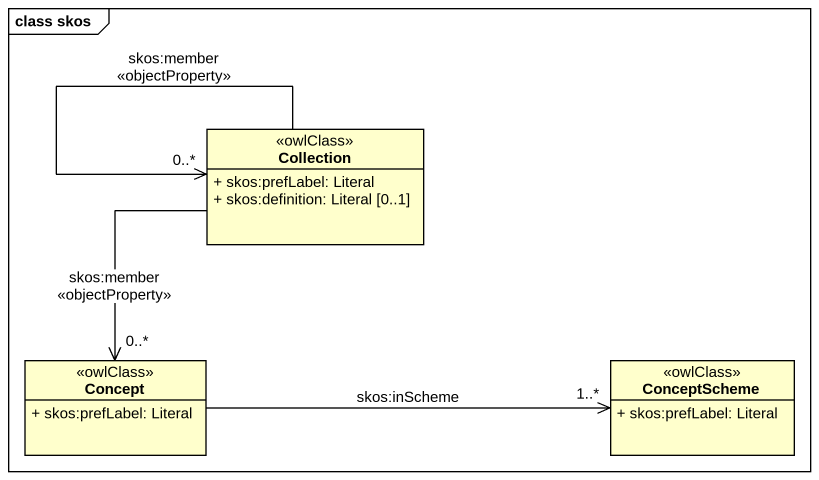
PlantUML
@startuml
mainframe class skos
hide circle
hide empty members
skinparam classAttributeIconSize 0
class Collection <<owlClass>> {
  + skos:prefLabel: Literal
  + skos:definition: Literal [0..1]
}
class Concept <<owlClass>> {
  + skos:prefLabel: Literal
}
class ConceptScheme <<owlClass>> {
  + skos:prefLabel: Literal
}
Collection --> "0..*" Collection : skos:member\n<<objectProperty>>
Collection --> "0..*" Concept : skos:member\n<<objectProperty>>
Concept -right-> "1..*" ConceptScheme : skos:inScheme
@enduml
